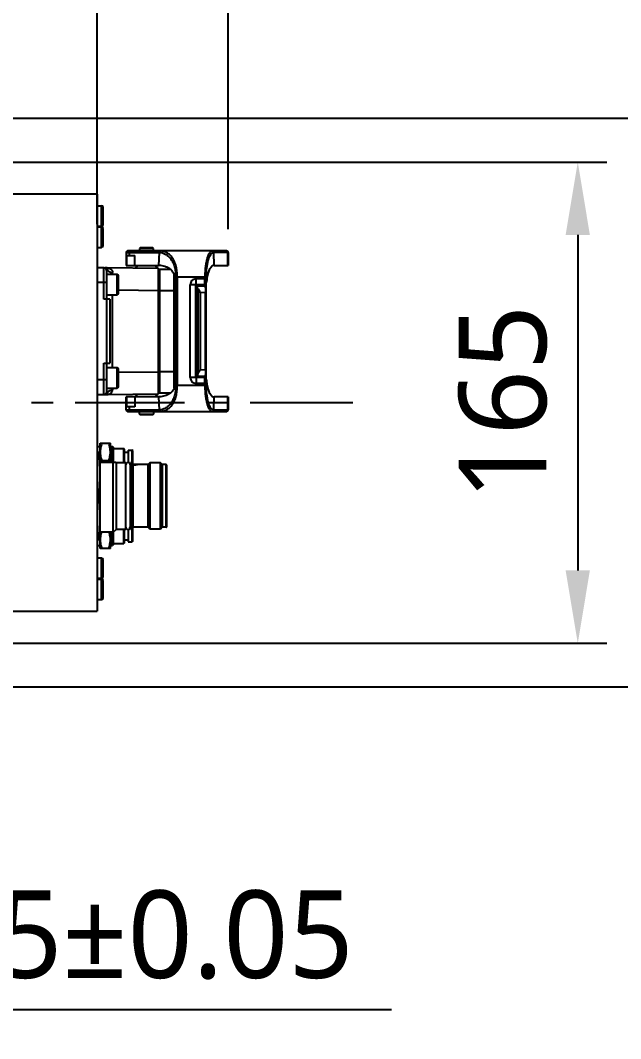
# Model space of a CAD drawing. Header units: millimetres. Extents: x 5828 to 6704, y 123 to 421.
# Drawn here: x 6430.64 to 6440.93, y 302.85 to 320.31 of the extents above; entities that cross this region are included whole.
import ezdxf

# ---------------------------------------------------------------- set-up
doc = ezdxf.new("R2010")
doc.units = ezdxf.units.MM
doc.linetypes.add('CENTER', pattern=[0.6, 0.375, -0.075, 0.075, -0.075])
for name, color, linetype in [('中心线', 7, 'Continuous'), ('外形图', 7, 'Continuous'), ('尺寸标注', 7, 'Continuous')]:
    doc.layers.add(name, color=color, linetype=linetype)
doc.styles.add('微软雅黑', font='msyh.ttc', dxfattribs={"height": 1.5})
doc.dimstyles.new('尺寸标注_1_20比例', dxfattribs={"dimtxt": 1.5, "dimasz": 1.25, "dimexe": 0.5, "dimexo": 0.4, "dimgap": 0.5, "dimtad": 1, "dimdec": 1, "dimlfac": 20, "dimdsep": 46, "dimtxsty": '微软雅黑', "dimcen": 0.09, "dimadec": 0, "dimazin": 0, "dimtp": 0.01, "dimtm": 0.01, "dimtfac": 1, "dimtdec": 1, "dimtofl": 0, "dimtmove": 0, "dimatfit": 3, "dimfxl": 1, "dimtolj": 1, "dimarcsym": 0})

# ---------------------------------------------------------------- blocks, each defined once
blk = doc.blocks.new('*D778')
at = {"layer": 'Defpoints', "color": 0}
for p in [(6418.41, 328.879), (6431.96, 316.418), (6418.41, 313.755)]:
    blk.add_point(p, dxfattribs=at)
at = {"layer": '尺寸标注', "color": 0, "lineweight": -2}
for p, q in [((6418.41, 314.155), (6418.41, 329.379)), ((6431.96, 316.818), (6431.96, 329.379)), ((6430.71, 328.879), (6419.66, 328.879))]:
    blk.add_line(p, q, dxfattribs=at)
at = {"layer": '尺寸标注', "color": 0}
for points in [[(6419.66, 329.088), (6419.66, 328.671), (6418.41, 328.879)], [(6430.71, 328.671), (6430.71, 329.088), (6431.96, 328.879)]]:
    blk.add_solid(points, dxfattribs=at)
at = {"layer": '尺寸标注', "color": 0, "insert": (6425.185, 330.146), "char_height": 1.5, "attachment_point": 5, "style": '微软雅黑'}
blk.add_mtext('\\A1;271', dxfattribs=at)
blk = doc.blocks.new('*D779')
at = {"layer": 'Defpoints', "color": 0}
for p in [(6431.96, 328.879), (6431.96, 316.418), (6434.205, 316.33)]:
    blk.add_point(p, dxfattribs=at)
at = {"layer": '尺寸标注', "color": 0, "lineweight": -2}
for p, q in [((6431.96, 316.818), (6431.96, 329.379)), ((6434.205, 316.73), (6434.205, 329.379)), ((6430.71, 328.879), (6429.46, 328.879)), ((6435.455, 328.879), (6440.712, 328.879))]:
    blk.add_line(p, q, dxfattribs=at)
at = {"layer": '尺寸标注', "color": 0}
for points in [[(6430.71, 328.671), (6430.71, 329.088), (6431.96, 328.879)], [(6435.455, 329.088), (6435.455, 328.671), (6434.205, 328.879)]]:
    blk.add_solid(points, dxfattribs=at)
at = {"layer": '尺寸标注', "color": 0, "insert": (6439.128, 330.142), "char_height": 1.5, "attachment_point": 5, "style": '微软雅黑'}
blk.add_mtext('\\A1;\\A1;45', dxfattribs=at)
blk = doc.blocks.new('*D780')
at = {"layer": 'Defpoints', "color": 0}
for p in [(6428.185, 317.88), (6428.185, 309.63), (6440.199, 309.63)]:
    blk.add_point(p, dxfattribs=at)
at = {"layer": '尺寸标注', "color": 0, "lineweight": -2}
for p, q in [((6428.585, 317.88), (6440.699, 317.88)), ((6440.199, 316.63), (6440.199, 310.88)), ((6428.585, 309.63), (6440.699, 309.63))]:
    blk.add_line(p, q, dxfattribs=at)
at = {"layer": '尺寸标注', "color": 0}
for points in [[(6440.407, 316.63), (6439.99, 316.63), (6440.199, 317.88)], [(6439.99, 310.88), (6440.407, 310.88), (6440.199, 309.63)]]:
    blk.add_solid(points, dxfattribs=at)
at = {"layer": '尺寸标注', "color": 0, "insert": (6438.919, 313.755), "char_height": 1.5, "attachment_point": 5, "rotation": 90, "style": '微软雅黑'}
blk.add_mtext('\\A1;165', dxfattribs=at)
blk = doc.blocks.new('*D781')
at = {"layer": 'Defpoints', "color": 0}
for p in [(6419.935, 318.631), (6419.935, 308.88), (6445.773, 308.88)]:
    blk.add_point(p, dxfattribs=at)
at = {"layer": '尺寸标注', "color": 0, "lineweight": -2}
for p, q in [((6445.773, 318.631), (6445.773, 330.889)), ((6420.335, 318.631), (6446.273, 318.631)), ((6445.773, 317.381), (6445.773, 310.13)), ((6420.335, 308.88), (6446.273, 308.88))]:
    blk.add_line(p, q, dxfattribs=at)
at = {"layer": '尺寸标注', "color": 0}
for points in [[(6445.981, 317.381), (6445.564, 317.381), (6445.773, 318.631)], [(6445.564, 310.13), (6445.981, 310.13), (6445.773, 308.88)]]:
    blk.add_solid(points, dxfattribs=at)
at = {"layer": '尺寸标注', "color": 0, "insert": (6444.493, 326.1), "char_height": 1.5, "attachment_point": 5, "rotation": 90, "style": '微软雅黑'}
blk.add_mtext('\\A1;\\A1;195±0.05', dxfattribs=at)
blk = doc.blocks.new('*D783')
at = {"layer": 'Defpoints', "color": 0}
for p in [(6419.935, 308.88), (6424.06, 307.751), (6424.06, 303.351)]:
    blk.add_point(p, dxfattribs=at)
at = {"layer": '尺寸标注', "color": 0, "lineweight": -2}
for p, q in [((6419.935, 308.48), (6419.935, 302.851)), ((6424.06, 307.351), (6424.06, 302.851)), ((6421.185, 303.351), (6422.81, 303.351)), ((6424.06, 303.351), (6437.004, 303.351))]:
    blk.add_line(p, q, dxfattribs=at)
at = {"layer": '尺寸标注', "color": 0}
for points in [[(6421.185, 303.559), (6421.185, 303.142), (6419.935, 303.351)], [(6422.81, 303.142), (6422.81, 303.559), (6424.06, 303.351)]]:
    blk.add_solid(points, dxfattribs=at)
at = {"layer": '尺寸标注', "color": 0, "insert": (6431.921, 304.626), "char_height": 1.5, "attachment_point": 5, "style": '微软雅黑'}
blk.add_mtext('\\A1;\\A1;82.5±0.05', dxfattribs=at)

msp = doc.modelspace()

# ---------------------------------------------------------------- linework, layer by layer
at = {"layer": '中心线', "linetype": 'CENTER', "ltscale": 5}
msp.add_line((6392.5806, 313.7555), (6436.3397, 313.7555), dxfattribs=at)
at = {"layer": '外形图', "color": 7, "linetype": 'Continuous'}
for p, q in [((6431.9598, 317.3305), (6429.5097, 317.3305)), ((6431.9598, 317.3305), (6431.9598, 310.1805)), ((6431.9598, 317.1305), (6432.0348, 317.1305)), ((6432.0348, 316.7805), (6432.0348, 317.1305)), ((6432.0598, 316.8055), (6432.0598, 317.1055)), ((6431.9598, 316.7805), (6432.0348, 316.7805)), ((6431.9598, 316.768), (6432.0348, 316.768)), ((6432.0348, 316.418), (6432.0348, 316.768)), ((6432.0598, 316.443), (6432.0598, 316.743)), ((6431.9598, 316.418), (6432.0348, 316.418)), ((6432.6948, 316.4105), (6432.6848, 316.4005)), ((6432.9248, 316.4005), (6432.6848, 316.4005)), ((6432.6848, 316.4005), (6432.6848, 316.3555)), ((6432.9148, 316.4105), (6432.6948, 316.4105)), ((6432.9248, 316.4005), (6432.9148, 316.4105)), ((6432.9248, 316.3555), (6432.9248, 316.4005)), ((6432.4548, 316.3305), (6433.0216, 316.3305)), ((6432.4548, 316.3305), (6432.4548, 316.1083)), ((6432.4608, 316.2783), (6432.6021, 316.2783)), ((6432.4608, 316.2783), (6432.4608, 316.1083)), ((6434.1798, 316.3555), (6432.4798, 316.3555)), ((6432.508, 316.3305), (6432.508, 316.2783)), ((6432.6021, 316.1083), (6432.6021, 316.2783)), ((6433.0216, 316.3305), (6433.0076, 316.1083)), ((6433.9563, 316.3304), (6433.9592, 316.3305)), ((6434.2048, 316.3305), (6433.9592, 316.3305)), ((6433.9656, 316.1083), (6433.9592, 316.3305)), ((6434.199, 316.1083), (6434.199, 316.3305)), ((6434.2048, 316.3305), (6434.2048, 316.1083)), ((6432.0748, 316.065), (6431.9598, 316.065)), ((6432.0748, 315.5305), (6432.0748, 316.065)), ((6432.1248, 316.065), (6432.0888, 316.065)), ((6433.0123, 316.0555), (6432.1248, 316.0655)), ((6432.1249, 316.0655), (6432.1248, 316.0655)), ((6432.1248, 313.9455), (6432.1248, 316.0155)), ((6432.1252, 316.0655), (6432.1249, 316.0655)), ((6432.4548, 316.1083), (6433.0076, 316.1083)), ((6432.612, 316.06), (6432.6603, 316.1083)), ((6432.9493, 316.1083), (6433.002, 316.0556)), ((6433.0123, 313.9055), (6433.0123, 316.0555)), ((6433.0248, 316.0442), (6433.2102, 316.0442)), ((6433.0248, 316.0442), (6433.0248, 313.9167)), ((6433.9656, 316.1083), (6434.2048, 316.1083)), ((6432.1248, 315.9555), (6432.2998, 315.9555)), ((6432.2998, 315.6055), (6432.2998, 315.9555)), ((6432.3248, 315.6305), (6432.3248, 315.9305)), ((6433.0123, 315.9917), (6433.0248, 315.9917)), ((6433.2794, 314.0115), (6433.2794, 315.9494)), ((6433.3293, 315.9055), (6433.3043, 315.9053)), ((6433.3044, 314.0693), (6433.3044, 315.8917)), ((6433.8046, 315.9055), (6433.3293, 315.9055)), ((6433.3294, 315.8919), (6433.3294, 314.069)), ((6433.8294, 315.8764), (6433.6543, 315.8765)), ((6433.8044, 315.7511), (6433.8045, 315.8916)), ((6433.8045, 315.8916), (6433.8294, 315.8916)), ((6433.8296, 315.9051), (6433.8046, 315.9055)), ((6433.814, 315.8916), (6433.8221, 315.8916)), ((6433.8275, 315.8916), (6433.8294, 315.8916)), ((6433.8294, 314.0693), (6433.8294, 315.8916)), ((6432.1248, 315.8155), (6431.9598, 315.8152)), ((6432.3248, 315.6883), (6433.0123, 315.6806)), ((6433.0248, 315.6767), (6433.0123, 315.6767)), ((6433.3044, 315.6742), (6433.0248, 315.6742)), ((6433.2869, 315.761), (6433.3044, 315.7641)), ((6433.2869, 315.6823), (6433.2869, 315.761)), ((6433.3044, 315.7544), (6433.2869, 315.7544)), ((6433.3044, 315.7448), (6433.2869, 315.7479)), ((6433.2869, 315.6954), (6433.3044, 315.6985)), ((6433.3044, 315.6888), (6433.2869, 315.6888)), ((6433.3044, 315.6792), (6433.2869, 315.6823)), ((6433.6436, 315.7762), (6433.5544, 315.7762)), ((6433.5544, 314.1848), (6433.5544, 315.7762)), ((6433.6644, 315.7712), (6433.6452, 315.7727)), ((6433.6452, 315.7727), (6433.6452, 314.1883)), ((6433.6644, 315.7685), (6433.6452, 315.77)), ((6433.6644, 315.7658), (6433.6452, 315.7673)), ((6433.6452, 315.7646), (6433.6644, 315.7658)), ((6433.6644, 315.7631), (6433.6452, 315.7646)), ((6433.6452, 315.7619), (6433.6644, 315.7631)), ((6433.6644, 315.7604), (6433.6452, 315.7619)), ((6433.6452, 315.7592), (6433.6644, 315.7604)), ((6433.6644, 315.7578), (6433.6452, 315.7592)), ((6433.6452, 315.7565), (6433.6644, 315.7578)), ((6433.6644, 315.7551), (6433.6452, 315.7565)), ((6433.6644, 315.7524), (6433.6452, 315.7538)), ((6433.6644, 315.7497), (6433.6452, 315.7511)), ((6433.6644, 315.747), (6433.6452, 315.7484)), ((6433.6538, 315.7544), (6433.6644, 315.7551)), ((6433.654, 315.7517), (6433.6644, 315.7524)), ((6433.6541, 315.749), (6433.6644, 315.7497)), ((6433.8044, 315.7767), (6433.6542, 315.7767)), ((6433.6543, 315.7765), (6433.6542, 315.7767)), ((6433.6644, 315.7739), (6433.6544, 315.7747)), ((6433.6544, 315.7747), (6433.6544, 315.7727)), ((6433.6544, 315.7733), (6433.6644, 315.7739)), ((6433.6544, 315.7706), (6433.6644, 315.7712)), ((6433.6544, 315.7679), (6433.6644, 315.7685)), ((6433.8044, 315.7511), (6433.6544, 315.7446)), ((6433.6544, 315.7463), (6433.6644, 315.747)), ((6433.6544, 315.7463), (6433.6544, 314.2146)), ((6433.6876, 314.2503), (6433.6876, 315.7107)), ((6432.1748, 315.5305), (6432.0748, 315.5305)), ((6432.1248, 315.6055), (6432.2998, 315.6055)), ((6432.1748, 315.5305), (6432.1748, 314.4305)), ((6432.2222, 314.3555), (6432.2222, 315.6055)), ((6433.3044, 315.6591), (6433.2869, 315.656)), ((6433.2869, 315.5904), (6433.2869, 315.656)), ((6433.3044, 315.6552), (6433.2869, 315.6525)), ((6433.3044, 315.6525), (6433.2869, 315.6494)), ((6433.3044, 315.6429), (6433.2869, 315.6429)), ((6433.2869, 315.6166), (6433.3044, 315.6166)), ((6433.3031, 315.596), (6433.2869, 315.598)), ((6433.3044, 315.5873), (6433.2869, 315.5904)), ((6433.2869, 315.5641), (6433.3044, 315.5672)), ((6433.2869, 315.4985), (6433.2869, 315.5641)), ((6433.3044, 315.5576), (6433.2869, 315.5576)), ((6433.2869, 315.5248), (6433.3044, 315.5248)), ((6433.3031, 315.5041), (6433.2869, 315.5061)), ((6433.3044, 315.4954), (6433.2869, 315.4985)), ((6433.7221, 315.6454), (6433.8177, 315.6496)), ((6433.7221, 315.6454), (6433.7221, 314.3155)), ((6433.8294, 315.6496), (6433.8177, 315.6496)), ((6433.8177, 314.3113), (6433.8177, 315.6496)), ((6433.2869, 315.3935), (6433.3044, 315.3966)), ((6433.2869, 315.3148), (6433.2869, 315.3935)), ((6433.3044, 315.3869), (6433.2869, 315.3869)), ((6433.2869, 315.3541), (6433.3044, 315.3541)), ((6433.3044, 315.3287), (6433.2869, 315.3308)), ((6433.2869, 315.3213), (6433.3044, 315.3182)), ((6433.3044, 315.3117), (6433.2869, 315.3148)), ((6433.2869, 315.2885), (6433.3044, 315.2916)), ((6433.2869, 315.2754), (6433.2869, 315.2885)), ((6433.3044, 315.2819), (6433.2869, 315.2819)), ((6433.3044, 315.2723), (6433.2869, 315.2754)), ((6433.3044, 315.1735), (6433.2869, 315.1704)), ((6433.2869, 315.1704), (6433.2869, 315.0785)), ((6433.3044, 315.161), (6433.2869, 315.1589)), ((6433.3044, 315.131), (6433.2869, 315.131)), ((6433.3044, 315.101), (6433.2869, 315.1031)), ((6433.3044, 315.0885), (6433.2869, 315.0916)), ((6433.3032, 315.0787), (6433.2869, 315.0807)), ((6433.3044, 315.0754), (6433.2869, 315.0785)), ((6433.2869, 315.0654), (6433.3044, 315.0685)), ((6433.2869, 314.9866), (6433.2869, 315.0654)), ((6433.3044, 315.0588), (6433.2869, 315.0588)), ((6433.2869, 315.026), (6433.3044, 315.026)), ((6433.3044, 315.0006), (6433.2869, 315.0027)), ((6433.2869, 314.9932), (6433.3044, 314.9901)), ((6433.3044, 314.9835), (6433.2869, 314.9866)), ((6432.0748, 314.4305), (6432.1748, 314.4305)), ((6432.0748, 313.8955), (6432.0748, 314.4305)), ((6432.1248, 314.3555), (6432.2998, 314.3555)), ((6432.2998, 314.0055), (6432.2998, 314.3555)), ((6432.3248, 314.0305), (6432.3248, 314.3305)), ((6433.0123, 314.2804), (6432.3248, 314.2727)), ((6433.0123, 314.2842), (6433.0248, 314.2842)), ((6433.0248, 314.2867), (6433.3044, 314.2867)), ((6433.8177, 314.3113), (6433.7221, 314.3155)), ((6433.8177, 314.3113), (6433.8294, 314.3113)), ((6432.1248, 314.1455), (6431.9598, 314.1456)), ((6433.6452, 314.2125), (6433.6644, 314.214)), ((6433.6452, 314.2098), (6433.6644, 314.2113)), ((6433.6452, 314.2071), (6433.6644, 314.2086)), ((6433.6452, 314.2045), (6433.6644, 314.2059)), ((6433.6644, 314.2032), (6433.6452, 314.2045)), ((6433.6452, 314.2018), (6433.6644, 314.2032)), ((6433.6644, 314.2005), (6433.6452, 314.2018)), ((6433.6452, 314.1991), (6433.6644, 314.2005)), ((6433.6644, 314.1978), (6433.6452, 314.1991)), ((6433.6452, 314.1964), (6433.6644, 314.1978)), ((6433.6644, 314.1951), (6433.6452, 314.1964)), ((6433.6452, 314.1937), (6433.6644, 314.1951)), ((6433.6452, 314.191), (6433.6644, 314.1925)), ((6433.6452, 314.1883), (6433.6644, 314.1898)), ((6433.6644, 314.2059), (6433.6537, 314.2066)), ((6433.6644, 314.2086), (6433.6539, 314.2093)), ((6433.6644, 314.2113), (6433.6541, 314.212)), ((6433.8044, 314.1843), (6433.6543, 314.1843)), ((6433.6544, 314.2164), (6433.8044, 314.2099)), ((6433.6644, 314.214), (6433.6544, 314.2146)), ((6433.6644, 314.1925), (6433.6544, 314.1931)), ((6433.6644, 314.1898), (6433.6544, 314.1904)), ((6433.6544, 314.1883), (6433.6544, 314.1863)), ((6433.6644, 314.1871), (6433.6544, 314.1877)), ((6433.6544, 314.1863), (6433.6644, 314.1871)), ((6433.8044, 314.0694), (6433.8044, 314.2099)), ((6432.1248, 314.0055), (6432.2998, 314.0055)), ((6433.0248, 313.9692), (6433.0123, 313.9692)), ((6433.2103, 313.9167), (6433.0248, 313.9167)), ((6433.3043, 314.0557), (6433.3293, 314.0555)), ((6433.3293, 314.0555), (6433.8046, 314.0555)), ((6433.8294, 314.0845), (6433.6544, 314.0845)), ((6433.8296, 314.0559), (6433.8046, 314.0555)), ((6431.9598, 313.8955), (6432.1248, 313.8955)), ((6432.1248, 313.8955), (6433.0123, 313.9055)), ((6432.1248, 313.8955), (6432.1249, 313.8955)), ((6432.1249, 313.8955), (6432.1252, 313.8955)), ((6433.0076, 313.8526), (6432.4548, 313.8526)), ((6432.4548, 313.6305), (6432.4548, 313.8526)), ((6432.4608, 313.8526), (6432.4608, 313.6826)), ((6432.6021, 313.8526), (6432.6021, 313.6826)), ((6432.612, 313.901), (6432.6603, 313.8526)), ((6432.9493, 313.8526), (6433.002, 313.9054)), ((6433.0076, 313.8526), (6433.0216, 313.6305)), ((6433.9592, 313.6305), (6433.9656, 313.8526)), ((6434.2048, 313.8526), (6433.9656, 313.8526)), ((6434.199, 313.6305), (6434.199, 313.8526)), ((6434.2048, 313.8526), (6434.2048, 313.6305)), ((6432.4548, 313.6305), (6433.0216, 313.6305)), ((6432.6021, 313.6826), (6432.4608, 313.6826)), ((6432.4798, 313.6055), (6434.1798, 313.6055)), ((6432.508, 313.6826), (6432.508, 313.6305)), ((6432.6848, 313.5605), (6432.6848, 313.6055)), ((6432.9248, 313.6055), (6432.9248, 313.5605)), ((6433.9592, 313.6305), (6433.9563, 313.6306)), ((6433.9592, 313.6305), (6434.2048, 313.6305)), ((6432.6848, 313.5605), (6432.9248, 313.5605)), ((6432.6948, 313.5505), (6432.6848, 313.5605)), ((6432.6948, 313.5505), (6432.9148, 313.5505)), ((6432.9248, 313.5605), (6432.9148, 313.5505)), ((6432.0098, 313.0586), (6432.1848, 313.0586)), ((6432.0098, 311.2524), (6432.0098, 313.0586)), ((6432.1848, 312.7355), (6432.1848, 313.0586)), ((6431.9598, 313.0055), (6432.0098, 313.0055)), ((6431.9598, 312.9055), (6432.0098, 312.9055)), ((6431.9948, 312.8281), (6431.9948, 312.9055)), ((6432.1848, 313.0055), (6432.2223, 313.0055)), ((6432.2373, 312.9905), (6432.2223, 313.0055)), ((6432.2223, 312.7355), (6432.2223, 313.0055)), ((6432.2373, 312.7355), (6432.2373, 312.9905)), ((6432.2373, 312.968), (6432.4143, 312.968)), ((6432.4243, 312.958), (6432.4143, 312.968)), ((6432.4143, 312.728), (6432.4143, 312.968)), ((6432.4243, 312.728), (6432.4243, 312.958)), ((6432.4243, 312.9055), (6432.4908, 312.9055)), ((6432.4908, 312.943), (6432.5573, 312.943)), ((6432.4908, 312.943), (6432.4908, 312.7299)), ((6432.5673, 312.933), (6432.5573, 312.943)), ((6432.5573, 312.7148), (6432.5573, 312.943)), ((6432.5673, 312.6967), (6432.5673, 312.933)), ((6431.9948, 312.8281), (6431.9598, 312.8281)), ((6432.0098, 312.7355), (6432.2748, 312.7355)), ((6432.1577, 312.7555), (6432.0369, 312.7555)), ((6432.2348, 311.5355), (6432.2348, 312.7355)), ((6432.2748, 312.7355), (6432.2823, 312.728)), ((6432.2823, 312.728), (6432.4498, 312.728)), ((6432.2823, 312.728), (6432.2823, 311.583)), ((6432.4498, 311.583), (6432.4498, 312.728)), ((6432.5498, 312.728), (6432.5348, 312.728)), ((6432.5348, 312.728), (6432.5348, 311.583)), ((6432.5498, 311.583), (6432.5498, 312.728)), ((6432.5548, 312.7193), (6432.5498, 312.728)), ((6432.5589, 312.7118), (6432.5548, 312.7193)), ((6432.5637, 312.7033), (6432.5589, 312.7118)), ((6432.5696, 312.6925), (6432.5637, 312.7033)), ((6432.8623, 312.7255), (6432.8298, 312.693)), ((6433.0423, 312.7255), (6432.8623, 312.7255)), ((6432.8623, 312.7255), (6432.8623, 311.5855)), ((6433.0423, 311.5855), (6433.0423, 312.7255)), ((6433.0748, 312.693), (6433.0423, 312.7255)), ((6432.5248, 312.6928), (6432.5248, 311.6182)), ((6432.5348, 312.678), (6432.5248, 312.678)), ((6432.6548, 312.6925), (6432.5696, 312.6925)), ((6432.57, 312.6917), (6432.57, 311.618)), ((6432.8298, 312.693), (6432.6548, 312.693)), ((6432.8298, 311.618), (6432.8298, 312.693)), ((6433.1398, 312.693), (6433.0748, 312.693)), ((6433.0748, 312.693), (6433.0748, 311.618)), ((6433.1398, 311.618), (6433.1398, 312.693)), ((6433.1498, 312.683), (6433.1498, 311.628)), ((6431.9598, 312.2328), (6431.9948, 312.2328)), ((6431.9948, 312.0781), (6431.9948, 312.2328)), ((6431.9948, 312.0781), (6431.9598, 312.0781)), ((6431.9598, 311.4828), (6431.9948, 311.4828)), ((6431.9948, 311.4055), (6431.9948, 311.4828)), ((6432.2348, 311.5355), (6432.0098, 311.5355)), ((6432.1848, 311.2524), (6432.1848, 311.5355)), ((6432.2223, 311.3055), (6432.2223, 311.5355)), ((6432.2348, 311.5355), (6432.2823, 311.583)), ((6432.2373, 311.3205), (6432.2373, 311.538)), ((6432.4498, 311.583), (6432.2823, 311.583)), ((6432.4143, 311.343), (6432.4143, 311.583)), ((6432.4243, 311.353), (6432.4243, 311.583)), ((6432.4908, 311.5811), (6432.4908, 311.368)), ((6432.5348, 311.633), (6432.5248, 311.633)), ((6432.5498, 311.583), (6432.5348, 311.583)), ((6432.57, 311.618), (6432.5498, 311.583)), ((6432.5573, 311.368), (6432.5573, 311.596)), ((6432.5673, 311.378), (6432.5673, 311.6133)), ((6432.8298, 311.618), (6432.57, 311.618)), ((6432.8623, 311.5855), (6432.8298, 311.618)), ((6433.0423, 311.5855), (6432.8623, 311.5855)), ((6433.0748, 311.618), (6433.0423, 311.5855)), ((6433.1398, 311.618), (6433.0748, 311.618)), ((6432.0098, 311.4055), (6431.9598, 311.4055)), ((6431.9598, 311.3055), (6432.0098, 311.3055)), ((6432.1848, 311.3055), (6432.2223, 311.3055)), ((6432.2373, 311.3205), (6432.2223, 311.3055)), ((6432.2373, 311.343), (6432.4143, 311.343)), ((6432.4243, 311.353), (6432.4143, 311.343)), ((6432.4243, 311.4055), (6432.4908, 311.4055)), ((6432.4908, 311.368), (6432.5573, 311.368)), ((6432.5673, 311.378), (6432.5573, 311.368)), ((6432.1848, 311.2524), (6432.0098, 311.2524)), ((6431.9598, 311.093), (6432.0348, 311.093)), ((6432.0348, 310.743), (6432.0348, 311.093)), ((6432.0598, 310.768), (6432.0598, 311.068)), ((6431.9598, 310.743), (6432.0348, 310.743)), ((6431.9598, 310.7305), (6432.0348, 310.7305)), ((6432.0348, 310.3805), (6432.0348, 310.7305)), ((6432.0598, 310.4055), (6432.0598, 310.7055)), ((6431.9598, 310.3805), (6432.0348, 310.3805)), ((6429.5097, 310.1805), (6431.9598, 310.1805))]:
    msp.add_line(p, q, dxfattribs=at)
for centre, radius, start, end in [((6432.0348, 317.1055), 0.025, 0, 90), ((6432.0348, 316.8055), 0.025, 270, 0), ((6432.0348, 316.743), 0.025, 0, 90), ((6432.0348, 316.443), 0.025, 270, 0), ((6432.4798, 316.3305), 0.025, 90, 180), ((6434.1798, 316.3305), 0.025, 0, 90.00018), ((6432.0748, 316.0155), 0.05, 359.99944, 90), ((6432.1995, 316.0708), 0.0759, 210.54548, 215.7321), ((6432.2998, 315.9305), 0.025, 0, 90), ((6436.7514, 315.9264), 3.4472, 180.35057, 180.57751), ((6439.5786, 315.8237), 5.7496, 179.18883, 179.32337), ((6435.148, 315.6703), 1.3252, 170.90078, 171.10242), ((6435.0505, 315.686), 1.2264, 170.44109, 170.9029), ((6433.8045, 315.7517), 0.025, 0.06996, 90.06978), ((6433.8045, 315.7261), 0.025, 0.06996, 90.06978), ((6432.2998, 315.6305), 0.025, 270, 0), ((6432.2998, 314.3305), 0.025, 0, 90), ((6433.6546, 314.1846), 0.1001, 179.92866, 269.92175), ((6433.6447, 314.0162), 0.1686, 88.87875, 89.59597), ((6433.6462, 314.1741), 0.00902, 14.24164, 21.39582), ((6433.6459, 314.174), 0.00935, 6.3846, 14.22207), ((6433.6453, 314.174), 0.00994, 357.83095, 6.34761), ((6433.8045, 314.2348), 0.025, 269.93022, 359.93004), ((6433.8045, 314.2092), 0.025, 269.93022, 359.93004), ((6432.0748, 313.9455), 0.05, 270, 0.00073), ((6432.1992, 313.8906), 0.0755, 144.38703, 149.59907), ((6446.7867, 314.0621), 14.5646, 180.22957, 180.34414), ((6432.2998, 314.0305), 0.025, 270, 0), ((6436.7454, 314.0346), 3.4412, 179.42195, 179.64939), ((6439.436, 314.1355), 5.607, 180.67584, 180.81375), ((6435.1458, 314.2903), 1.323, 188.89319, 189.11639), ((6435.0467, 314.2744), 1.2227, 189.11481, 189.55898), ((6432.4798, 313.6305), 0.025, 180, 270), ((6434.1798, 313.6305), 0.025, 270, 0), ((6432.3985, 312.907), 0.3887, 180.00005, 180.22832), ((6432.6695, 312.5444), 0.6669, 161.54588, 163.33706), ((6431.5251, 312.5444), 0.6669, 16.66294, 18.45412), ((6432.4873, 312.693), 0.0375, 357.0724, 180.29152), ((6433.1398, 312.683), 0.01, 0, 90), ((6432.4873, 311.618), 0.0375, 179.70848, 2.9276), ((6433.1398, 311.628), 0.01, 270, 0), ((6432.3985, 311.4039), 0.3887, 179.77167, 179.99995), ((6432.0348, 311.068), 0.025, 0, 90), ((6432.0348, 310.768), 0.025, 270, 0), ((6432.0348, 310.7055), 0.025, 0, 90), ((6432.0348, 310.4055), 0.025, 270, 0)]:
    msp.add_arc(centre, radius, start, end, dxfattribs=at)
for points, knots in [([(6432.5292, 316.3555), (6432.5264, 316.3555), (6432.5207, 316.3541), (6432.5111, 316.3464), (6432.508, 316.3367), (6432.508, 316.3305)], [0, 0, 0, 0, 0.2326056, 0.4770204, 1, 1, 1, 1]), ([(6433.0216, 316.3305), (6433.0216, 316.3367), (6433.0248, 316.3464), (6433.0343, 316.3541), (6433.0401, 316.3555), (6433.0429, 316.3555)], [0, 0, 0, 0, 0.5229787, 0.7673858, 1, 1, 1, 1]), ([(6433.0382, 316.3481), (6433.0371, 316.3468), (6433.0336, 316.3415), (6433.0321, 316.335), (6433.0321, 316.3303)], [0, 0, 0, 0, 0.2555415, 1, 1, 1, 1]), ([(6433.0321, 316.3303), (6433.0481, 316.33), (6433.0811, 316.3249), (6433.1287, 316.3043), (6433.1744, 316.2715), (6433.2159, 316.2262), (6433.2526, 316.1701), (6433.2818, 316.1036), (6433.3007, 316.0279), (6433.3034, 315.9743), (6433.3039, 315.9468)], [0, 0, 0, 0, 0.0930648, 0.1920321, 0.2999842, 0.4183465, 0.5480571, 0.6889454, 0.8396284, 1, 1, 1, 1]), ([(6433.0531, 316.3555), (6433.0504, 316.3555), (6433.0447, 316.3541), (6433.0401, 316.3504), (6433.0382, 316.3481)], [0, 0, 0, 0, 0.4668617, 1, 1, 1, 1]), ([(6433.3293, 315.9055), (6433.3302, 315.9374), (6433.3286, 315.9999), (6433.3153, 316.0899), (6433.2867, 316.1694), (6433.2492, 316.236), (6433.2052, 316.2887), (6433.1566, 316.3266), (6433.1056, 316.35), (6433.0701, 316.3555), (6433.0531, 316.3555)], [0, 0, 0, 0, 0.1644546, 0.3215913, 0.4665375, 0.597215, 0.7137667, 0.8180822, 0.9121707, 1, 1, 1, 1]), ([(6433.9323, 316.3555), (6433.9281, 316.3555), (6433.9193, 316.3539), (6433.9068, 316.3472), (6433.8947, 316.3365), (6433.8779, 316.3154), (6433.859, 316.2786), (6433.8405, 316.2234), (6433.8251, 316.156), (6433.8134, 316.0785), (6433.8066, 315.9938), (6433.8048, 315.9353), (6433.8046, 315.9055)], [0, 0, 0, 0, 0.0256725, 0.0536556, 0.0860725, 0.1240481, 0.218236, 0.3374544, 0.4799119, 0.6416354, 0.8172186, 1, 1, 1, 1]), ([(6433.8296, 315.9051), (6433.8304, 315.96), (6433.8338, 316.04), (6433.8497, 316.1407), (6433.865, 316.2044), (6433.8834, 316.2567), (6433.9021, 316.2916), (6433.9188, 316.3117), (6433.9339, 316.3247), (6433.9476, 316.3302), (6433.9563, 316.3304)], [0, 0, 0, 0, 0.3543521, 0.5148719, 0.6569672, 0.7763696, 0.8716983, 0.9106183, 0.9442975, 1, 1, 1, 1]), ([(6433.9323, 316.3555), (6433.9338, 316.3555), (6433.94, 316.3549), (6433.9459, 316.3516), (6433.9493, 316.3482)], [0, 0, 0, 0, 0.2339563, 1, 1, 1, 1]), ([(6433.9592, 316.3305), (6433.9592, 316.3368), (6433.9543, 316.3499), (6433.9414, 316.3555), (6433.9352, 316.3555)], [0, 0, 0, 0, 0.5076106, 1, 1, 1, 1]), ([(6433.9493, 316.3482), (6433.9504, 316.3469), (6433.9544, 316.3418), (6433.9563, 316.3352), (6433.9563, 316.3304)], [0, 0, 0, 0, 0.262463, 1, 1, 1, 1]), ([(6434.199, 316.3305), (6434.199, 316.3368), (6434.1941, 316.3499), (6434.1811, 316.3555), (6434.175, 316.3555)], [0, 0, 0, 0, 0.506982, 1, 1, 1, 1]), ([(6432.1341, 316.0322), (6432.1309, 316.0416), (6432.1187, 316.0588), (6432.0985, 316.0655), (6432.0888, 316.0655)], [0, 0, 0, 0, 0.5053097, 1, 1, 1, 1]), ([(6432.1248, 316.0655), (6432.136, 316.0654), (6432.1584, 316.0621), (6432.1894, 316.0478), (6432.2106, 316.0272), (6432.2206, 316.0053), (6432.2223, 315.9928), (6432.2223, 315.9863)], [0, 0, 0, 0, 0.2414419, 0.4834124, 0.7309706, 0.8607983, 1, 1, 1, 1]), ([(6432.1248, 316.0155), (6432.1248, 316.0169), (6432.126, 316.0234), (6432.1305, 316.0286), (6432.1341, 316.0322)], [0, 0, 0, 0, 0.2175738, 1, 1, 1, 1]), ([(6432.1341, 316.0322), (6432.1364, 316.0375), (6432.139, 316.0465), (6432.1366, 316.0579), (6432.1316, 316.064), (6432.1272, 316.0654), (6432.1251, 316.0655)], [0, 0, 0, 0, 0.4347608, 0.6738084, 0.8478114, 1, 1, 1, 1]), ([(6432.1379, 316.0264), (6432.1471, 316.0136), (6432.174, 315.9933), (6432.2062, 315.9866), (6432.2223, 315.9863)], [0, 0, 0, 0, 0.4944804, 1, 1, 1, 1]), ([(6433.2937, 315.8902), (6433.2906, 315.9091), (6433.2829, 315.9453), (6433.261, 315.9948), (6433.2274, 316.0344), (6433.1849, 316.0614), (6433.1396, 316.0809), (6433.0941, 316.0956), (6433.0502, 316.1054), (6433.0214, 316.1083), (6433.0076, 316.1083)], [0, 0, 0, 0, 0.1455813, 0.280157, 0.4069608, 0.532988, 0.6589357, 0.7811225, 0.8956429, 1, 1, 1, 1]), ([(6433.9656, 316.1083), (6433.9515, 316.1083), (6433.9187, 316.094), (6433.8837, 316.0458), (6433.8577, 315.9751), (6433.8462, 315.9201), (6433.8411, 315.8896)], [0, 0, 0, 0, 0.1589341, 0.3706971, 0.6536425, 1, 1, 1, 1]), ([(6432.2222, 315.9572), (6432.2222, 315.9597), (6432.2222, 315.9695), (6432.2223, 315.9792), (6432.2223, 315.9863)], [0, 0, 0, 0, 0.262666, 1, 1, 1, 1]), ([(6433.3044, 315.8083), (6433.3036, 315.8152), (6433.3004, 315.8426), (6433.2971, 315.8699), (6433.2937, 315.8902)], [0, 0, 0, 0, 0.2528108, 1, 1, 1, 1]), ([(6433.3044, 315.8917), (6433.3045, 315.8918), (6433.3053, 315.8915), (6433.3066, 315.8918), (6433.3089, 315.8917), (6433.312, 315.8918), (6433.3157, 315.8918), (6433.3216, 315.8919), (6433.3262, 315.8919), (6433.3294, 315.8919)], [0, 0, 0, 0, 0.0197841, 0.0769672, 0.1696187, 0.2939019, 0.4452339, 0.6179482, 1, 1, 1, 1]), ([(6433.6543, 315.8765), (6433.6413, 315.8765), (6433.615, 315.8711), (6433.5818, 315.8488), (6433.5596, 315.8155), (6433.5544, 315.7892), (6433.5544, 315.7762)], [0, 0, 0, 0, 0.2500692, 0.4999946, 0.7499743, 1, 1, 1, 1]), ([(6433.6544, 315.7831), (6433.6544, 315.7881), (6433.6544, 315.8192), (6433.6543, 315.8503), (6433.6543, 315.8765)], [0, 0, 0, 0, 0.1589319, 1, 1, 1, 1]), ([(6433.8387, 315.8753), (6433.8379, 315.8698), (6433.8345, 315.8475), (6433.8316, 315.8251), (6433.8294, 315.8083)], [0, 0, 0, 0, 0.2475082, 1, 1, 1, 1]), ([(6433.6542, 315.7767), (6433.6541, 315.7769), (6433.6538, 315.7779), (6433.6542, 315.7757), (6433.6538, 315.7763), (6433.6535, 315.7762), (6433.6529, 315.7762), (6433.6521, 315.7762), (6433.6509, 315.7762), (6433.6494, 315.7762), (6433.6469, 315.7762), (6433.645, 315.7762), (6433.6436, 315.7762)], [0, 0, 0, 0, 0.0474217, 0.1384031, 0.154081, 0.1802876, 0.2118922, 0.291161, 0.3916681, 0.5131499, 0.655289, 1, 1, 1, 1]), ([(6433.6544, 315.7762), (6433.6544, 315.7763), (6433.6544, 315.7764), (6433.6543, 315.7765), (6433.6543, 315.7765)], [0, 0, 0, 0, 0.4753271, 1, 1, 1, 1]), ([(6433.6544, 315.7767), (6433.6544, 315.777), (6433.6544, 315.7791), (6433.6544, 315.7812), (6433.6544, 315.7831)], [0, 0, 0, 0, 0.1235981, 1, 1, 1, 1]), ([(6433.6876, 315.7107), (6433.6856, 315.715), (6433.6781, 315.7288), (6433.6653, 315.7413), (6433.6544, 315.7438)], [0, 0, 0, 0, 0.2988106, 1, 1, 1, 1]), ([(6433.6876, 315.7107), (6433.6901, 315.7055), (6433.6959, 315.695), (6433.7082, 315.6737), (6433.7171, 315.657), (6433.7221, 315.6454)], [0, 0, 0, 0, 0.2337153, 0.487585, 1, 1, 1, 1]), ([(6433.8044, 315.7511), (6433.8055, 315.7504), (6433.8073, 315.7473), (6433.8096, 315.7411), (6433.8116, 315.7317), (6433.8144, 315.7139), (6433.8168, 315.6862), (6433.8176, 315.6625), (6433.8177, 315.6496)], [0, 0, 0, 0, 0.0367075, 0.1009213, 0.193259, 0.3131916, 0.6253671, 1, 1, 1, 1]), ([(6433.6876, 314.2503), (6433.6901, 314.2555), (6433.6959, 314.2659), (6433.7082, 314.2872), (6433.7171, 314.3039), (6433.7221, 314.3155)], [0, 0, 0, 0, 0.2337161, 0.4875857, 1, 1, 1, 1]), ([(6433.8177, 314.3113), (6433.8176, 314.2984), (6433.8168, 314.2748), (6433.8144, 314.2471), (6433.8116, 314.2293), (6433.8095, 314.2199), (6433.8074, 314.2137), (6433.8055, 314.2105), (6433.8044, 314.2099)], [0, 0, 0, 0, 0.3746014, 0.6867744, 0.8066956, 0.8990595, 0.9630051, 1, 1, 1, 1]), ([(6433.3044, 314.1526), (6433.3036, 314.1457), (6433.3004, 314.1184), (6433.2971, 314.0911), (6433.2937, 314.0708)], [0, 0, 0, 0, 0.252809, 1, 1, 1, 1]), ([(6433.6459, 314.1848), (6433.6336, 314.1849), (6433.6031, 314.1847), (6433.5726, 314.1848), (6433.5544, 314.1848)], [0, 0, 0, 0, 0.4033436, 1, 1, 1, 1]), ([(6433.6542, 314.1844), (6433.654, 314.1845), (6433.6519, 314.1846), (6433.6498, 314.1847), (6433.648, 314.1848)], [0, 0, 0, 0, 0.1186086, 1, 1, 1, 1]), ([(6433.6534, 314.1839), (6433.653, 314.1835), (6433.6524, 314.183), (6433.6518, 314.1825), (6433.6518, 314.1822)], [0, 0, 0, 0, 0.7404615, 1, 1, 1, 1]), ([(6433.6552, 314.1736), (6433.6551, 314.1712), (6433.6536, 314.1661), (6433.6544, 314.1575), (6433.6547, 314.1476), (6433.6542, 314.1321), (6433.6544, 314.111), (6433.6546, 314.0936), (6433.6544, 314.0845)], [0, 0, 0, 0, 0.0798328, 0.1763216, 0.2883951, 0.4138781, 0.6954653, 1, 1, 1, 1]), ([(6433.6544, 314.1848), (6433.6544, 314.1847), (6433.6544, 314.1846), (6433.6543, 314.1845), (6433.6543, 314.1845)], [0, 0, 0, 0, 0.480279, 1, 1, 1, 1]), ([(6433.6544, 314.2171), (6433.6577, 314.2179), (6433.6726, 314.2244), (6433.6823, 314.2389), (6433.6876, 314.2503)], [0, 0, 0, 0, 0.2115188, 1, 1, 1, 1]), ([(6433.8294, 314.1526), (6433.8301, 314.147), (6433.833, 314.1247), (6433.8361, 314.1024), (6433.8387, 314.0858)], [0, 0, 0, 0, 0.2515728, 1, 1, 1, 1]), ([(6432.1341, 313.9288), (6432.1309, 313.9194), (6432.1187, 313.9021), (6432.0985, 313.8955), (6432.0888, 313.8955)], [0, 0, 0, 0, 0.5053098, 1, 1, 1, 1]), ([(6432.1248, 313.8955), (6432.136, 313.8956), (6432.1584, 313.8989), (6432.1895, 313.9132), (6432.2105, 313.9338), (6432.2208, 313.9557), (6432.2224, 313.9682), (6432.2223, 313.9746)], [0, 0, 0, 0, 0.2415986, 0.4834078, 0.7308928, 0.8609547, 1, 1, 1, 1]), ([(6432.1341, 313.9288), (6432.1328, 313.9301), (6432.1285, 313.9348), (6432.1248, 313.9409), (6432.1248, 313.9455)], [0, 0, 0, 0, 0.290769, 1, 1, 1, 1]), ([(6432.1251, 313.8955), (6432.1272, 313.8956), (6432.1316, 313.897), (6432.1366, 313.9031), (6432.139, 313.9145), (6432.1364, 313.9235), (6432.1341, 313.9288)], [0, 0, 0, 0, 0.1522356, 0.3263721, 0.5656408, 1, 1, 1, 1]), ([(6432.1379, 313.9346), (6432.1471, 313.9474), (6432.174, 313.9677), (6432.2062, 313.9743), (6432.2223, 313.9746)], [0, 0, 0, 0, 0.4945005, 1, 1, 1, 1]), ([(6433.2937, 314.0708), (6433.2906, 314.0519), (6433.2829, 314.0157), (6433.261, 313.9661), (6433.2274, 313.9266), (6433.1849, 313.8995), (6433.1396, 313.88), (6433.0941, 313.8654), (6433.0502, 313.8556), (6433.0214, 313.8526), (6433.0076, 313.8526)], [0, 0, 0, 0, 0.1455827, 0.2801594, 0.406962, 0.5329878, 0.6589362, 0.7811226, 0.8956433, 1, 1, 1, 1]), ([(6433.3039, 314.0142), (6433.3034, 313.9866), (6433.3007, 313.9331), (6433.2818, 313.8574), (6433.2526, 313.7909), (6433.2159, 313.7348), (6433.1744, 313.6895), (6433.1287, 313.6567), (6433.0811, 313.6361), (6433.0481, 313.6309), (6433.0321, 313.6307)], [0, 0, 0, 0, 0.1603716, 0.3110547, 0.451943, 0.5816536, 0.7000159, 0.8079679, 0.9069353, 1, 1, 1, 1]), ([(6433.0531, 313.6055), (6433.0701, 313.6055), (6433.1056, 313.611), (6433.1566, 313.6344), (6433.2052, 313.6723), (6433.2492, 313.7249), (6433.2867, 313.7916), (6433.3153, 313.8711), (6433.3286, 313.9611), (6433.3302, 314.0236), (6433.3293, 314.0555)], [0, 0, 0, 0, 0.0878291, 0.1819175, 0.2862332, 0.4027848, 0.5334624, 0.6784087, 0.8355454, 1, 1, 1, 1]), ([(6433.3044, 314.0693), (6433.3045, 314.0692), (6433.3053, 314.0694), (6433.3066, 314.0692), (6433.3089, 314.0693), (6433.312, 314.0692), (6433.3157, 314.0692), (6433.3216, 314.0691), (6433.3262, 314.0691), (6433.3294, 314.069)], [0, 0, 0, 0, 0.0197777, 0.0769599, 0.1696119, 0.2938961, 0.4452294, 0.6179452, 1, 1, 1, 1]), ([(6433.8294, 314.0693), (6433.8293, 314.0695), (6433.8286, 314.0692), (6433.8272, 314.0694), (6433.8249, 314.0693), (6433.8219, 314.0694), (6433.8181, 314.0694), (6433.8122, 314.0694), (6433.8076, 314.0694), (6433.8044, 314.0694)], [0, 0, 0, 0, 0.0198317, 0.0770579, 0.1697391, 0.2940356, 0.4453623, 0.6180527, 1, 1, 1, 1]), ([(6433.8046, 314.0555), (6433.8047, 314.0257), (6433.8066, 313.9672), (6433.8134, 313.8825), (6433.8251, 313.805), (6433.8405, 313.7375), (6433.859, 313.6824), (6433.8779, 313.6455), (6433.8947, 313.6245), (6433.9068, 313.6138), (6433.9193, 313.607), (6433.9281, 313.6055), (6433.9323, 313.6055)], [0, 0, 0, 0, 0.1827814, 0.3583648, 0.5200881, 0.6625457, 0.781764, 0.8759519, 0.9139275, 0.9463444, 0.9743275, 1, 1, 1, 1]), ([(6433.9563, 313.6306), (6433.9476, 313.6307), (6433.9339, 313.6362), (6433.9188, 313.6492), (6433.9021, 313.6693), (6433.8834, 313.7043), (6433.865, 313.7566), (6433.8497, 313.8203), (6433.8338, 313.9209), (6433.8304, 314.0009), (6433.8296, 314.0559)], [0, 0, 0, 0, 0.0557025, 0.0893817, 0.1283017, 0.2236304, 0.3430328, 0.4851281, 0.6456479, 1, 1, 1, 1]), ([(6433.8411, 314.0714), (6433.8462, 314.0409), (6433.8577, 313.9859), (6433.8837, 313.9151), (6433.9187, 313.867), (6433.9515, 313.8526), (6433.9656, 313.8526)], [0, 0, 0, 0, 0.3463658, 0.6293135, 0.8410675, 1, 1, 1, 1]), ([(6432.508, 313.6305), (6432.508, 313.6242), (6432.5111, 313.6146), (6432.5207, 313.6069), (6432.5264, 313.6055), (6432.5292, 313.6055)], [0, 0, 0, 0, 0.522981, 0.7673973, 1, 1, 1, 1]), ([(6433.0429, 313.6055), (6433.0401, 313.6055), (6433.0343, 313.6069), (6433.0248, 313.6146), (6433.0216, 313.6242), (6433.0216, 313.6305)], [0, 0, 0, 0, 0.2326111, 0.4770186, 1, 1, 1, 1]), ([(6433.0321, 313.6307), (6433.0321, 313.626), (6433.0341, 313.6167), (6433.0409, 313.6095), (6433.045, 313.6074)], [0, 0, 0, 0, 0.5058249, 1, 1, 1, 1]), ([(6433.045, 313.6074), (6433.0456, 313.6071), (6433.0482, 313.606), (6433.051, 313.6055), (6433.0531, 313.6055)], [0, 0, 0, 0, 0.2648914, 1, 1, 1, 1]), ([(6433.9323, 313.6055), (6433.9338, 313.6055), (6433.94, 313.6061), (6433.946, 313.6094), (6433.9493, 313.6128)], [0, 0, 0, 0, 0.2339505, 1, 1, 1, 1]), ([(6433.9352, 313.6055), (6433.9414, 313.6055), (6433.9543, 313.6111), (6433.9592, 313.6241), (6433.9592, 313.6305)], [0, 0, 0, 0, 0.492374, 1, 1, 1, 1]), ([(6433.9493, 313.6128), (6433.9504, 313.6141), (6433.9544, 313.6192), (6433.9563, 313.6258), (6433.9563, 313.6306)], [0, 0, 0, 0, 0.2624767, 1, 1, 1, 1]), ([(6434.175, 313.6055), (6434.1811, 313.6055), (6434.1941, 313.6111), (6434.199, 313.6241), (6434.199, 313.6305)], [0, 0, 0, 0, 0.4930181, 1, 1, 1, 1]), ([(6432.0369, 313.0586), (6432.0287, 313.0341), (6432.015, 312.9843), (6432.0098, 312.9327), (6432.0098, 312.907)], [0, 0, 0, 0, 0.5018469, 1, 1, 1, 1]), ([(6432.1848, 312.907), (6432.1848, 312.9327), (6432.1796, 312.9843), (6432.1659, 313.0341), (6432.1577, 313.0586)], [0, 0, 0, 0, 0.4981531, 1, 1, 1, 1]), ([(6432.0098, 312.9055), (6432.0099, 312.8801), (6432.0152, 312.8291), (6432.0288, 312.7798), (6432.0369, 312.7555)], [0, 0, 0, 0, 0.4981635, 1, 1, 1, 1]), ([(6432.1577, 312.7555), (6432.1659, 312.78), (6432.1796, 312.8298), (6432.1848, 312.8814), (6432.1848, 312.907)], [0, 0, 0, 0, 0.5018469, 1, 1, 1, 1]), ([(6432.57, 312.6917), (6432.5767, 312.6913), (6432.603, 312.6901), (6432.6294, 312.6907), (6432.6491, 312.6924)], [0, 0, 0, 0, 0.2520069, 1, 1, 1, 1]), ([(6432.0306, 311.5356), (6432.0274, 311.525), (6432.0159, 311.4825), (6432.01, 311.4384), (6432.0098, 311.4055)], [0, 0, 0, 0, 0.251504, 1, 1, 1, 1]), ([(6432.1848, 311.4039), (6432.1848, 311.4373), (6432.1789, 311.4819), (6432.1672, 311.5249), (6432.164, 311.5356)], [0, 0, 0, 0, 0.7484774, 1, 1, 1, 1]), ([(6432.0098, 311.4039), (6432.0098, 311.3783), (6432.015, 311.3267), (6432.0287, 311.2769), (6432.0369, 311.2524)], [0, 0, 0, 0, 0.4981531, 1, 1, 1, 1]), ([(6432.1577, 311.2524), (6432.1659, 311.2769), (6432.1796, 311.3267), (6432.1848, 311.3783), (6432.1848, 311.4039)], [0, 0, 0, 0, 0.5018469, 1, 1, 1, 1])]:
    msp.add_open_spline(points, degree=3, knots=knots, dxfattribs=at)
for points in [[(6433.0216, 316.3305), (6433.0251, 316.3304), (6433.0286, 316.3303), (6433.0321, 316.3303)], [(6433.3039, 315.9468), (6433.3042, 315.933), (6433.3042, 315.9191), (6433.3043, 315.9053)], [(6433.3293, 315.9055), (6433.3294, 315.901), (6433.3294, 315.8965), (6433.3294, 315.8919)], [(6433.8045, 315.8916), (6433.8045, 315.8962), (6433.8045, 315.9009), (6433.8046, 315.9055)], [(6433.6518, 314.1822), (6433.6517, 314.1819), (6433.6522, 314.1816), (6433.6524, 314.1813)], [(6433.6524, 314.1813), (6433.6526, 314.1808), (6433.653, 314.1803), (6433.6533, 314.1798)], [(6433.6533, 314.1798), (6433.6536, 314.1793), (6433.6539, 314.1788), (6433.6542, 314.1783)], [(6433.6543, 314.1843), (6433.654, 314.1842), (6433.6537, 314.1841), (6433.6534, 314.1839)], [(6433.6542, 314.1783), (6433.6543, 314.178), (6433.6545, 314.1777), (6433.6546, 314.1774)], [(6433.3043, 314.0557), (6433.3042, 314.0418), (6433.3042, 314.028), (6433.3039, 314.0142)], [(6433.3294, 314.069), (6433.3293, 314.0645), (6433.3294, 314.06), (6433.3293, 314.0555)], [(6433.8046, 314.0555), (6433.8045, 314.0601), (6433.8045, 314.0647), (6433.8044, 314.0694)], [(6433.0321, 313.6307), (6433.0286, 313.6306), (6433.0251, 313.6306), (6433.0216, 313.6305)], [(6432.0098, 312.5305), (6432.0098, 312.6298), (6432.0043, 312.7293), (6431.9948, 312.8281)], [(6431.9948, 312.2328), (6432.0043, 312.3317), (6432.0098, 312.4311), (6432.0098, 312.5305)], [(6432.0098, 311.7805), (6432.0098, 311.8798), (6432.0043, 311.9793), (6431.9948, 312.0781)], [(6431.9948, 311.4828), (6432.0043, 311.5817), (6432.0098, 311.6811), (6432.0098, 311.7805)]]:
    msp.add_open_spline(points, degree=3, dxfattribs=at)

# ---------------------------------------------------------------- dimensions: what is measured, and where the dimension line sits
at = {"layer": '尺寸标注'}
dim = msp.add_linear_dim(base=(6418.4098, 328.8794), p1=(6431.9598, 316.418), p2=(6418.4098, 313.7555), dimstyle='尺寸标注_1_20比例', dxfattribs=at)
dim.commit()
dim.dimension.update_dxf_attribs({"geometry": '*D778', "text_midpoint": (6425.1848, 330.1459)})
for base, p1, p2, text, picture, middle in [((6431.9598, 328.8794), (6434.2048, 316.3305), (6431.9598, 316.418), '\\A1;45', '*D779', (6439.128, 328.8794)), ((6424.0598, 303.3507), (6419.9348, 308.8805), (6424.0598, 307.7514), '\\A1;<>±0.05', '*D783', (6431.9209, 303.3507))]:
    dim = msp.add_linear_dim(base=base, p1=p1, p2=p2, text=text, dimstyle='尺寸标注_1_20比例', override={"dimtxsty": '微软雅黑'}, dxfattribs=at)
    dim.commit()
    dim.dimension.update_dxf_attribs({"geometry": picture, "text_midpoint": middle, "dimtype": 160})
dim = msp.add_linear_dim(base=(6445.7726, 308.8805), p1=(6419.9348, 318.6305), p2=(6419.9348, 308.8805), angle=90, text='\\A1;<>±0.05', dimstyle='尺寸标注_1_20比例', override={"dimtxsty": '微软雅黑'}, dxfattribs=at)
dim.commit()
dim.dimension.update_dxf_attribs({"geometry": '*D781', "text_midpoint": (6445.7726, 326.0997), "dimtype": 160})
dim = msp.add_linear_dim(base=(6440.1987, 309.6305), p1=(6428.1848, 317.8805), p2=(6428.1848, 309.6305), angle=90, dimstyle='尺寸标注_1_20比例', dxfattribs=at)
dim.commit()
dim.dimension.update_dxf_attribs({"geometry": '*D780', "text_midpoint": (6438.9191, 313.7555)})

doc.saveas('drawing.dxf')
